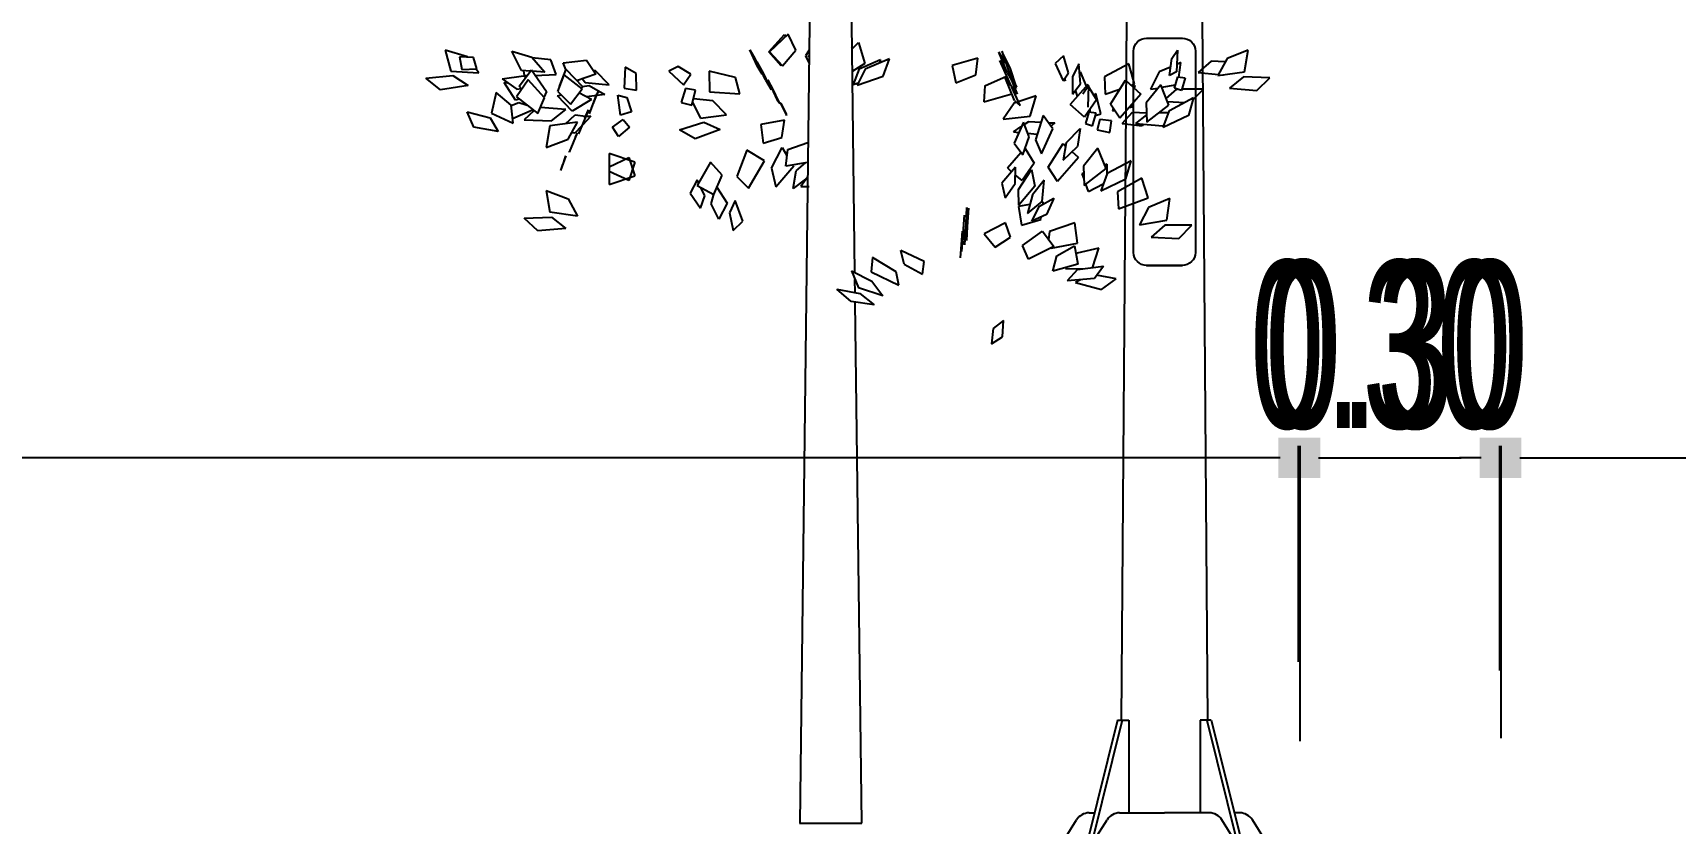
# Model space of a CAD drawing. Header units: millimetres. Extents: x 563079 to 571925, y 2063830 to 2067381.
# Drawn here: x 570845.85 to 570870.34, y 2066737.13 to 2066748.92 of the extents above; entities that cross this region are included whole.
import ezdxf

# ---------------------------------------------------------------- set-up
doc = ezdxf.new("R2010")
doc.units = ezdxf.units.MM
doc.header["$MEASUREMENT"] = 0
for name, color, linetype in [('CONGDOC', 4, 'Continuous'), ('MATCATDUONG', 8, 'Continuous'), ('MC', 7, 'Continuous'), ('SO', 48, 'Continuous')]:
    doc.layers.add(name, color=color, linetype=linetype)
doc.styles.add('CHUKICHTHUOC', font='', dxfattribs={"width": 0.7})
doc.styles.add('TIEUDE', font='', dxfattribs={"width": 0.8})
doc.styles.get('CHUKICHTHUOC').set_extended_font_data('.VnArial NarrowH')
doc.styles.get('TIEUDE').set_extended_font_data('.VnAvantH')
doc.dimstyles.new('DIM3', dxfattribs={"dimscale": 1.2, "dimtxt": 1.2, "dimasz": 0.4, "dimexe": 0, "dimexo": 0, "dimgap": 0.3, "dimtad": 1, "dimzin": 0, "dimdsep": 46, "dimtxsty": 'TIEUDE', "dimblk1": 'BOXFILLED', "dimblk2": 'BOXFILLED', "dimsah": 1, "dimcen": 0.09, "dimdle": 0.8, "dimclrd": 9, "dimclre": 9, "dimclrt": 7, "dimadec": 1, "dimazin": 0, "dimtfac": 1, "dimtmove": 2, "dimatfit": 3, "dimldrblk": 'BOXFILLED', "dimfxl": 1, "dimtolj": 1, "dimtzin": 0, "dimarcsym": 0})
doc.dimstyles.new('TNDH', dxfattribs={"dimscale": 0, "dimtxt": 2.5, "dimasz": 0.6, "dimexe": 0.18, "dimexo": 0.0625, "dimgap": 0.2, "dimtad": 1, "dimlfac": 0.1, "dimzin": 0, "dimdsep": 46, "dimtxsty": 'CHUKICHTHUOC', "dimblk": 'BOXFILLED', "dimcen": 0.09, "dimclrd": 8, "dimclre": 8, "dimclrt": 4, "dimadec": 0, "dimazin": 0, "dimtfac": 1, "dimtofl": 0, "dimtmove": 2, "dimatfit": 3, "dimfxl": 1, "dimtolj": 1, "dimtzin": 0, "dimarcsym": 2})

# ---------------------------------------------------------------- blocks, each defined once
blk = doc.blocks.new('_BoxFilled')
at = {"color": 0, "linetype": 'ByBlock', "lineweight": -2}
blk.add_line((-0.5, 0), (-1, 0), dxfattribs=at)
at = {"color": 0, "linetype": 'ByBlock'}
blk.add_solid([(-0.5, 0.5), (0.5, 0.5), (-0.5, -0.5), (0.5, -0.5)], dxfattribs=at)
blk = doc.blocks.new('*D70')
at = {"layer": 'CONGDOC', "color": 8, "linetype": 'Continuous', "lineweight": -2, "transparency": 16777216}
for p, q in [((570864.726, 2066739.58), (570864.726, 2066742.76)), ((570867.726, 2066739.58), (570867.726, 2066742.76)), ((570865.326, 2066742.58), (570867.126, 2066742.58))]:
    blk.add_line(p, q, dxfattribs=at)
at = {"layer": 'Defpoints', "color": 0, "linetype": 'Continuous', "transparency": 16777216}
for p in [(570867.726, 2066742.58), (570864.726, 2066739.518), (570867.726, 2066739.518)]:
    blk.add_point(p, dxfattribs=at)
at = {"layer": 'CONGDOC', "color": 8, "linetype": 'Continuous', "lineweight": -2, "transparency": 16777216, "xscale": 0.6, "yscale": 0.6, "zscale": 0.6, "rotation": 180}
blk.add_blockref('_BoxFilled', (570864.726, 2066742.58), dxfattribs=at)
at = {"layer": 'CONGDOC', "color": 8, "linetype": 'Continuous', "lineweight": -2, "transparency": 16777216, "xscale": 0.6, "yscale": 0.6, "zscale": 0.6}
blk.add_blockref('_BoxFilled', (570867.726, 2066742.58), dxfattribs=at)
at = {"layer": 'CONGDOC', "color": 4, "linetype": 'Continuous', "transparency": 16777216, "insert": (570865.952, 2066744.257), "char_height": 2.5, "attachment_point": 5, "style": 'CHUKICHTHUOC'}
blk.add_mtext('\\A1;0.30', dxfattribs=at)
blk = doc.blocks.new('*D71')
at = {"layer": 'CONGDOC', "color": 8, "linetype": 'Continuous', "lineweight": -2, "transparency": 16777216}
for p, q in [((570867.726, 2066739.408), (570867.726, 2066742.76)), ((570927.726, 2066739.408), (570927.726, 2066742.76)), ((570868.326, 2066742.58), (570927.126, 2066742.58))]:
    blk.add_line(p, q, dxfattribs=at)
at = {"layer": 'Defpoints', "color": 0, "linetype": 'Continuous', "transparency": 16777216}
for p in [(570927.726, 2066742.58), (570867.726, 2066739.345), (570927.726, 2066739.345)]:
    blk.add_point(p, dxfattribs=at)
at = {"layer": 'CONGDOC', "color": 8, "linetype": 'Continuous', "lineweight": -2, "transparency": 16777216, "xscale": 0.6, "yscale": 0.6, "zscale": 0.6, "rotation": 180}
blk.add_blockref('_BoxFilled', (570867.726, 2066742.58), dxfattribs=at)
at = {"layer": 'CONGDOC', "color": 8, "linetype": 'Continuous', "lineweight": -2, "transparency": 16777216, "xscale": 0.6, "yscale": 0.6, "zscale": 0.6}
blk.add_blockref('_BoxFilled', (570927.726, 2066742.58), dxfattribs=at)
at = {"layer": 'CONGDOC', "color": 4, "linetype": 'Continuous', "transparency": 16777216, "insert": (570897.726, 2066744.056), "char_height": 2.5, "attachment_point": 5, "style": 'CHUKICHTHUOC'}
blk.add_mtext('\\A1;6.00', dxfattribs=at)
blk = doc.blocks.new('*D92')
at = {"layer": 'CONGDOC', "color": 8, "linetype": 'Continuous', "lineweight": -2, "transparency": 16777216}
for p, q in [((570864.726, 2066739.58), (570864.726, 2066742.76)), ((570867.726, 2066739.58), (570867.726, 2066742.76)), ((570865.326, 2066742.58), (570867.126, 2066742.58))]:
    blk.add_line(p, q, dxfattribs=at)
at = {"layer": 'Defpoints', "color": 0, "linetype": 'Continuous', "transparency": 16777216}
for p in [(570867.726, 2066742.58), (570864.726, 2066739.518), (570867.726, 2066739.518)]:
    blk.add_point(p, dxfattribs=at)
at = {"layer": 'CONGDOC', "color": 8, "linetype": 'Continuous', "lineweight": -2, "transparency": 16777216, "xscale": 0.6, "yscale": 0.6, "zscale": 0.6, "rotation": 180}
blk.add_blockref('_BoxFilled', (570864.726, 2066742.58), dxfattribs=at)
at = {"layer": 'CONGDOC', "color": 8, "linetype": 'Continuous', "lineweight": -2, "transparency": 16777216, "xscale": 0.6, "yscale": 0.6, "zscale": 0.6}
blk.add_blockref('_BoxFilled', (570867.726, 2066742.58), dxfattribs=at)
at = {"layer": 'CONGDOC', "color": 4, "linetype": 'Continuous', "transparency": 16777216, "insert": (570866.176, 2066744.257), "char_height": 2.5, "attachment_point": 5, "style": 'CHUKICHTHUOC'}
blk.add_mtext('\\A1;0.30', dxfattribs=at)
blk = doc.blocks.new('*D95')
at = {"layer": 'CONGDOC', "color": 8, "linetype": 'Continuous', "lineweight": -2, "transparency": 16777216}
for p, q in [((570807.726, 2066741.109), (570807.726, 2066742.76)), ((570864.726, 2066739.534), (570864.726, 2066742.76)), ((570864.126, 2066742.58), (570808.326, 2066742.58))]:
    blk.add_line(p, q, dxfattribs=at)
at = {"layer": 'Defpoints', "color": 0, "linetype": 'Continuous', "transparency": 16777216}
for p in [(570807.726, 2066742.58), (570807.726, 2066741.046), (570864.726, 2066739.472)]:
    blk.add_point(p, dxfattribs=at)
at = {"layer": 'CONGDOC', "color": 8, "linetype": 'Continuous', "lineweight": -2, "transparency": 16777216, "xscale": 0.6, "yscale": 0.6, "zscale": 0.6, "rotation": 180}
blk.add_blockref('_BoxFilled', (570807.726, 2066742.58), dxfattribs=at)
at = {"layer": 'CONGDOC', "color": 8, "linetype": 'Continuous', "lineweight": -2, "transparency": 16777216, "xscale": 0.6, "yscale": 0.6, "zscale": 0.6}
blk.add_blockref('_BoxFilled', (570864.726, 2066742.58), dxfattribs=at)
at = {"layer": 'CONGDOC', "color": 4, "linetype": 'Continuous', "transparency": 16777216, "insert": (570836.226, 2066744.056), "char_height": 2.5, "attachment_point": 5, "style": 'CHUKICHTHUOC'}
blk.add_mtext('\\A1;5.70', dxfattribs=at)
blk = doc.blocks.new('*D96')
at = {"layer": 'CONGDOC', "color": 8, "linetype": 'Continuous', "lineweight": -2, "transparency": 16777216}
for p, q in [((570864.75, 2066738.397), (570864.75, 2066742.76)), ((570867.75, 2066738.397), (570867.75, 2066742.76)), ((570865.35, 2066742.58), (570867.15, 2066742.58))]:
    blk.add_line(p, q, dxfattribs=at)
at = {"layer": 'Defpoints', "color": 0, "linetype": 'Continuous', "transparency": 16777216}
for p in [(570867.75, 2066742.58), (570864.75, 2066738.335), (570867.75, 2066738.335)]:
    blk.add_point(p, dxfattribs=at)
at = {"layer": 'CONGDOC', "color": 8, "linetype": 'Continuous', "lineweight": -2, "transparency": 16777216, "xscale": 0.6, "yscale": 0.6, "zscale": 0.6, "rotation": 180}
blk.add_blockref('_BoxFilled', (570864.75, 2066742.58), dxfattribs=at)
at = {"layer": 'CONGDOC', "color": 8, "linetype": 'Continuous', "lineweight": -2, "transparency": 16777216, "xscale": 0.6, "yscale": 0.6, "zscale": 0.6}
blk.add_blockref('_BoxFilled', (570867.75, 2066742.58), dxfattribs=at)
at = {"layer": 'CONGDOC', "color": 4, "linetype": 'Continuous', "transparency": 16777216, "insert": (570866.199, 2066744.257), "char_height": 2.5, "attachment_point": 5, "style": 'CHUKICHTHUOC'}
blk.add_mtext('\\A1;0.30', dxfattribs=at)
blk = doc.blocks.new('*D97')
at = {"layer": 'CONGDOC', "color": 8, "linetype": 'Continuous', "lineweight": -2, "transparency": 16777216}
for p, q in [((570807.75, 2066741.109), (570807.75, 2066742.76)), ((570864.75, 2066738.351), (570864.75, 2066742.76)), ((570864.15, 2066742.58), (570808.35, 2066742.58))]:
    blk.add_line(p, q, dxfattribs=at)
at = {"layer": 'Defpoints', "color": 0, "linetype": 'Continuous', "transparency": 16777216}
for p in [(570807.75, 2066742.58), (570807.75, 2066741.046), (570864.75, 2066738.288)]:
    blk.add_point(p, dxfattribs=at)
at = {"layer": 'CONGDOC', "color": 8, "linetype": 'Continuous', "lineweight": -2, "transparency": 16777216, "xscale": 0.6, "yscale": 0.6, "zscale": 0.6, "rotation": 180}
blk.add_blockref('_BoxFilled', (570807.75, 2066742.58), dxfattribs=at)
at = {"layer": 'CONGDOC', "color": 8, "linetype": 'Continuous', "lineweight": -2, "transparency": 16777216, "xscale": 0.6, "yscale": 0.6, "zscale": 0.6}
blk.add_blockref('_BoxFilled', (570864.75, 2066742.58), dxfattribs=at)
at = {"layer": 'CONGDOC', "color": 4, "linetype": 'Continuous', "transparency": 16777216, "insert": (570836.25, 2066744.056), "char_height": 2.5, "attachment_point": 5, "style": 'CHUKICHTHUOC'}
blk.add_mtext('\\A1;5.70', dxfattribs=at)
blk = doc.blocks.new('fasfsfsdf')
at = {"color": 99, "linetype": 'ByBlock'}
for p, q in [((596094.649, 2065615.091), (596094.559, 2065622.848)), ((596093.997, 2065620.861), (596093.831, 2065606.878)), ((596093.365, 2065618.388), (596093.602, 2065618.645)), ((596093.655, 2065618.652), (596093.374, 2065618.385)), ((596093.602, 2065618.645), (596093.612, 2065618.613)), ((596093.769, 2065618.413), (596093.655, 2065618.652)), ((596094.606, 2065618.424), (596094.706, 2065618.524)), ((596094.706, 2065618.524), (596094.797, 2065618.21)), ((596088.874, 2065618.313), (596088.541, 2065618.413)), ((596088.541, 2065618.413), (596088.622, 2065618.099)), ((596088.964, 2065618.303), (596088.755, 2065618.31)), ((596088.755, 2065618.31), (596088.788, 2065618.124)), ((596088.879, 2065618.303), (596088.874, 2065618.313)), ((596089.012, 2065618.135), (596088.964, 2065618.303)), ((596089.678, 2065618.106), (596089.535, 2065618.395)), ((596089.535, 2065618.395), (596089.83, 2065618.306)), ((596089.83, 2065618.306), (596090.025, 2065618.085)), ((596090.116, 2065618.267), (596089.835, 2065618.295)), ((596090.196, 2065618.046), (596090.116, 2065618.267)), ((596090.301, 2065618.22), (596090.648, 2065618.263)), ((596090.648, 2065618.263), (596090.786, 2065618.053)), ((596093.193, 2065618.178), (596093.084, 2065618.417)), ((596093.084, 2065618.417), (596093.151, 2065618.295)), ((596093.151, 2065618.295), (596093.265, 2065618.053)), ((596093.293, 2065618.056), (596093.193, 2065618.238)), ((596093.317, 2065617.967), (596093.193, 2065618.238)), ((596093.55, 2065618.178), (596093.365, 2065618.388)), ((596093.374, 2065618.385), (596093.569, 2065618.178)), ((596093.569, 2065618.178), (596093.769, 2065618.413)), ((596093.969, 2065618.413), (596093.912, 2065618.328)), ((596093.912, 2065618.328), (596093.964, 2065618.22)), ((596093.959, 2065618.328), (596093.964, 2065618.338)), ((596093.964, 2065618.31), (596093.959, 2065618.328)), ((596094.616, 2065618.431), (596094.606, 2065618.452)), ((596094.716, 2065618.131), (596095.034, 2065618.27)), ((596095.168, 2065618.281), (596094.801, 2065618.128)), ((596095.034, 2065618.27), (596095.015, 2065618.217)), ((596095.072, 2065618.024), (596095.168, 2065618.281)), ((596096.481, 2065618.292), (596096.1, 2065618.181)), ((596096.452, 2065618.042), (596096.481, 2065618.292)), ((596096.899, 2065618.217), (596096.794, 2065618.381)), ((596096.923, 2065618.078), (596096.794, 2065618.381)), ((596096.98, 2065617.878), (596096.809, 2065618.256)), ((596096.809, 2065618.256), (596096.871, 2065618.196)), ((596096.966, 2065618.146), (596096.842, 2065618.395)), ((596096.842, 2065618.395), (596096.942, 2065618.103)), ((596097.76, 2065618.328), (596097.637, 2065618.213)), ((596097.836, 2065618.074), (596097.76, 2065618.328)), ((596099.34, 2065618.031), (596099.378, 2065618.288)), ((596099.378, 2065618.288), (596099.463, 2065618.413)), ((596099.463, 2065618.413), (596099.444, 2065618.088)), ((596099.511, 2065618.228), (596099.449, 2065618.199)), ((596099.482, 2065618.01), (596099.511, 2065618.228)), ((596099.963, 2065618.249), (596099.768, 2065618.078)), ((596100.172, 2065618.238), (596099.963, 2065618.249)), ((596100.201, 2065618.288), (596100.063, 2065618.031)), ((596100.515, 2065618.413), (596100.201, 2065618.288)), ((596100.462, 2065618.088), (596100.515, 2065618.413)), ((596088.251, 2065617.996), (596088.655, 2065618.035)), ((596088.47, 2065617.821), (596088.251, 2065617.996)), ((596088.622, 2065618.099), (596089.04, 2065618.074)), ((596088.655, 2065618.035), (596088.883, 2065617.885)), ((596088.788, 2065618.124), (596089.012, 2065618.135)), ((596089.04, 2065618.074), (596088.998, 2065618.131)), ((596089.388, 2065617.985), (596089.706, 2065618.028)), ((596089.388, 2065617.985), (596089.606, 2065617.828)), ((596089.645, 2065617.874), (596089.825, 2065618.117)), ((596089.811, 2065618.096), (596089.678, 2065618.106)), ((596089.706, 2065618.028), (596089.74, 2065618.003)), ((596089.721, 2065618.031), (596089.711, 2065618.103)), ((596089.721, 2065618.031), (596089.759, 2065618.031)), ((596089.825, 2065618.117), (596090.049, 2065617.796)), ((596090.025, 2065618.085), (596089.84, 2065618.096)), ((596089.878, 2065618.035), (596090.196, 2065618.046)), ((596090.22, 2065617.796), (596090.315, 2065618.042)), ((596090.339, 2065618.128), (596090.244, 2065617.882)), ((596090.339, 2065618.121), (596090.301, 2065618.22)), ((596090.582, 2065617.835), (596090.315, 2065618.042)), ((596090.339, 2065618.128), (596090.591, 2065617.864)), ((596090.786, 2065618.053), (596090.496, 2065617.956)), ((596090.586, 2065617.985), (596090.625, 2065617.928)), ((596090.781, 2065618.103), (596090.743, 2065618.11)), ((596090.986, 2065617.896), (596090.781, 2065618.103)), ((596091.224, 2065618.156), (596091.21, 2065617.846)), ((596091.386, 2065618.064), (596091.224, 2065618.156)), ((596091.395, 2065617.814), (596091.386, 2065618.064)), ((596092.014, 2065618.167), (596091.876, 2065618.099)), ((596091.876, 2065618.099), (596092.094, 2065617.892)), ((596092.204, 2065618.053), (596092.014, 2065618.167)), ((596092.094, 2065617.892), (596092.204, 2065618.053)), ((596092.87, 2065618.003), (596092.475, 2065618.096)), ((596092.475, 2065618.096), (596092.48, 2065617.789)), ((596092.936, 2065617.76), (596092.87, 2065618.003)), ((596093.265, 2065618.053), (596093.193, 2065618.178)), ((596093.403, 2065617.824), (596093.293, 2065618.056)), ((596093.55, 2065618.178), (596093.555, 2065618.188)), ((596094.797, 2065618.21), (596094.611, 2065618.092)), ((596094.716, 2065618.131), (596094.625, 2065617.899)), ((596094.801, 2065618.128), (596094.682, 2065617.889)), ((596094.682, 2065617.889), (596095.072, 2065618.024)), ((596096.1, 2065618.181), (596096.157, 2065617.924)), ((596096.157, 2065617.924), (596096.452, 2065618.042)), ((596096.59, 2065617.878), (596096.913, 2065618.024)), ((596097.032, 2065617.66), (596096.89, 2065618.006)), ((596096.89, 2065618.006), (596096.975, 2065617.882)), ((596096.923, 2065618.078), (596097.056, 2065617.839)), ((596096.942, 2065618.103), (596097.061, 2065617.857)), ((596097.061, 2065617.857), (596096.966, 2065618.146)), ((596097.637, 2065618.213), (596097.755, 2065617.956)), ((596097.755, 2065617.956), (596097.836, 2065618.074)), ((596097.793, 2065617.949), (596097.77, 2065617.981)), ((596097.793, 2065617.949), (596097.779, 2065617.992)), ((596097.989, 2065618.206), (596097.893, 2065618.014)), ((596097.893, 2065618.014), (596097.893, 2065617.757)), ((596098.012, 2065617.907), (596097.989, 2065618.206)), ((596097.998, 2065618.071), (596098.008, 2065618.088)), ((596098.008, 2065618.088), (596098.098, 2065617.874)), ((596098.735, 2065618.206), (596098.374, 2065618.014)), ((596098.374, 2065618.014), (596098.383, 2065617.757)), ((596098.821, 2065617.907), (596098.735, 2065618.206)), ((596099.187, 2065618.088), (596099.059, 2065617.828)), ((596099.359, 2065618.16), (596099.187, 2065618.088)), ((596099.444, 2065618.088), (596099.34, 2065618.031)), ((596099.416, 2065617.846), (596099.468, 2065618.014)), ((596099.468, 2065618.014), (596099.573, 2065617.999)), ((596099.573, 2065617.999), (596099.52, 2065617.81)), ((596099.768, 2065618.078), (596100.072, 2065618.046)), ((596100.063, 2065618.031), (596100.462, 2065618.088)), ((596100.139, 2065618.042), (596100.148, 2065618.042)), ((596100.148, 2065618.042), (596100.148, 2065618.042)), ((596100.443, 2065618.014), (596100.239, 2065617.846)), ((596100.838, 2065617.999), (596100.443, 2065618.014)), ((596100.643, 2065617.81), (596100.838, 2065617.999)), ((596088.883, 2065617.885), (596088.47, 2065617.821)), ((596089.302, 2065617.782), (596089.231, 2065617.471)), ((596089.526, 2065617.589), (596089.302, 2065617.782)), ((596089.587, 2065617.667), (596089.421, 2065617.928)), ((596089.421, 2065617.928), (596089.469, 2065617.924)), ((596089.778, 2065617.967), (596089.602, 2065617.714)), ((596089.606, 2065617.828), (596089.673, 2065617.839)), ((596089.683, 2065617.832), (596089.645, 2065617.874)), ((596090.02, 2065617.7), (596089.778, 2065617.967)), ((596090.049, 2065617.796), (596090.011, 2065617.707)), ((596090.215, 2065617.732), (596090.268, 2065617.746)), ((596090.434, 2065617.5), (596090.215, 2065617.732)), ((596090.22, 2065617.796), (596090.41, 2065617.607)), ((596090.249, 2065617.871), (596090.244, 2065617.882)), ((596090.41, 2065617.607), (596090.582, 2065617.835)), ((596090.724, 2065617.675), (596090.534, 2065617.775)), ((596090.591, 2065617.864), (596090.572, 2065617.839)), ((596090.582, 2065617.871), (596090.686, 2065617.882)), ((596090.625, 2065617.928), (596090.986, 2065617.896)), ((596090.919, 2065617.75), (596090.648, 2065617.714)), ((596090.686, 2065617.882), (596090.919, 2065617.75)), ((596090.72, 2065617.546), (596090.82, 2065617.792)), ((596090.82, 2065617.792), (596090.786, 2065617.728)), ((596091.114, 2065617.742), (596091.248, 2065617.703)), ((596091.153, 2065617.443), (596091.114, 2065617.742)), ((596091.21, 2065617.846), (596091.395, 2065617.814)), ((596092.123, 2065617.839), (596092.061, 2065617.632)), ((596092.275, 2065617.817), (596092.123, 2065617.839)), ((596092.218, 2065617.593), (596092.275, 2065617.817)), ((596092.48, 2065617.789), (596092.936, 2065617.76)), ((596093.317, 2065617.967), (596093.403, 2065617.824)), ((596093.417, 2065617.853), (596093.35, 2065617.971)), ((596093.35, 2065617.971), (596093.488, 2065617.675)), ((596093.531, 2065617.618), (596093.417, 2065617.853)), ((596094.625, 2065617.899), (596094.701, 2065617.924)), ((596096.59, 2065617.878), (596096.571, 2065617.639)), ((596096.571, 2065617.639), (596096.99, 2065617.76)), ((596097.07, 2065617.757), (596096.98, 2065617.878)), ((596096.985, 2065617.964), (596097.07, 2065617.757)), ((596097.113, 2065617.585), (596096.99, 2065617.86)), ((596096.994, 2065617.949), (596096.994, 2065617.939)), ((596097.056, 2065617.839), (596097.009, 2065617.953)), ((596097.023, 2065617.785), (596097.013, 2065617.828)), ((596097.351, 2065617.732), (596097.085, 2065617.643)), ((596097.265, 2065617.425), (596097.351, 2065617.732)), ((596098.122, 2065617.899), (596097.86, 2065617.6)), ((596097.893, 2065617.757), (596098.012, 2065617.907)), ((596097.97, 2065617.725), (596097.941, 2065617.817)), ((596098.05, 2065617.76), (596098.136, 2065617.885)), ((596098.131, 2065617.878), (596098.122, 2065617.899)), ((596098.136, 2065617.885), (596098.122, 2065617.56)), ((596098.131, 2065617.874), (596098.255, 2065617.671)), ((596098.245, 2065617.764), (596098.217, 2065617.732)), ((596098.317, 2065617.461), (596098.245, 2065617.764)), ((596098.383, 2065617.757), (596098.602, 2065617.832)), ((596098.464, 2065617.607), (596098.688, 2065617.964)), ((596098.916, 2065617.753), (596098.602, 2065617.396)), ((596098.688, 2065617.964), (596098.916, 2065617.753)), ((596098.769, 2065617.889), (596098.821, 2065617.907)), ((596098.788, 2065617.864), (596098.826, 2065617.885)), ((596098.826, 2065617.885), (596098.816, 2065617.839)), ((596099.211, 2065617.896), (596098.992, 2065617.625)), ((596099.059, 2065617.828), (596099.173, 2065617.846)), ((596099.33, 2065617.589), (596099.211, 2065617.896)), ((596099.225, 2065617.857), (596099.43, 2065617.896)), ((596099.444, 2065617.828), (596099.287, 2065617.692)), ((596099.52, 2065617.81), (596099.416, 2065617.846)), ((596099.444, 2065617.828), (596099.463, 2065617.828)), ((596099.849, 2065617.832), (596099.525, 2065617.828)), ((596099.687, 2065617.667), (596099.849, 2065617.832)), ((596100.239, 2065617.846), (596100.643, 2065617.81)), ((596088.869, 2065617.489), (596089.212, 2065617.403)), ((596088.969, 2065617.264), (596088.869, 2065617.489)), ((596089.64, 2065617.625), (596089.526, 2065617.582)), ((596089.554, 2065617.321), (596089.526, 2065617.589)), ((596089.545, 2065617.393), (596089.844, 2065617.521)), ((596089.645, 2065617.678), (596089.587, 2065617.667)), ((596089.602, 2065617.714), (596089.92, 2065617.468)), ((596089.763, 2065617.585), (596089.64, 2065617.625)), ((596089.863, 2065617.507), (596089.716, 2065617.371)), ((596089.92, 2065617.468), (596090.02, 2065617.7)), ((596090.339, 2065617.525), (596089.959, 2065617.557)), ((596090.125, 2065617.357), (596090.339, 2065617.525)), ((596090.724, 2065617.675), (596090.434, 2065617.5)), ((596090.677, 2065617.521), (596090.529, 2065617.161)), ((596090.62, 2065617.396), (596090.677, 2065617.521)), ((596090.786, 2065617.728), (596090.686, 2065617.464)), ((596091.319, 2065617.493), (596091.153, 2065617.443)), ((596091.248, 2065617.703), (596091.319, 2065617.493)), ((596092.061, 2065617.632), (596092.218, 2065617.593)), ((596092.228, 2065617.632), (596092.347, 2065617.396)), ((596092.532, 2065617.653), (596092.242, 2065617.685)), ((596092.737, 2065617.446), (596092.532, 2065617.653)), ((596093.488, 2065617.675), (596093.531, 2065617.618)), ((596093.55, 2065617.621), (596093.541, 2065617.614)), ((596093.541, 2065617.614), (596093.631, 2065617.439)), ((596093.631, 2065617.464), (596093.55, 2065617.621)), ((596097.023, 2065617.621), (596096.861, 2065617.382)), ((596097.056, 2065617.632), (596097.023, 2065617.621)), ((596097.032, 2065617.66), (596097.113, 2065617.585)), ((596098.074, 2065617.411), (596097.86, 2065617.6)), ((596098.255, 2065617.671), (596098.074, 2065617.411)), ((596098.155, 2065617.525), (596098.155, 2065617.482)), ((596098.602, 2065617.396), (596098.464, 2065617.607)), ((596098.502, 2065617.539), (596098.493, 2065617.507)), ((596098.493, 2065617.507), (596098.521, 2065617.51)), ((596098.783, 2065617.56), (596098.735, 2065617.55)), ((596098.783, 2065617.56), (596098.788, 2065617.607)), ((596098.992, 2065617.625), (596099.002, 2065617.336)), ((596099.002, 2065617.336), (596099.33, 2065617.589)), ((596099.249, 2065617.257), (596099.344, 2065617.51)), ((596099.306, 2065617.646), (596099.568, 2065617.632)), ((596099.344, 2065617.51), (596099.701, 2065617.707)), ((596099.701, 2065617.707), (596099.625, 2065617.439)), ((596089.331, 2065617.2), (596088.969, 2065617.264)), ((596089.212, 2065617.403), (596089.331, 2065617.2)), ((596089.231, 2065617.471), (596089.554, 2065617.321)), ((596089.716, 2065617.371), (596090.125, 2065617.357)), ((596090.101, 2065617.282), (596090.044, 2065616.957)), ((596090.515, 2065617.336), (596090.101, 2065617.282)), ((596090.334, 2065617.311), (596090.477, 2065617.446)), ((596090.372, 2065617.082), (596090.515, 2065617.336)), ((596090.572, 2065617.279), (596090.472, 2065617.172)), ((596090.477, 2065617.446), (596090.634, 2065617.428)), ((596090.71, 2065617.425), (596090.586, 2065617.293)), ((596090.634, 2065617.428), (596090.639, 2065617.428)), ((596090.639, 2065617.428), (596090.71, 2065617.425)), ((596091.034, 2065617.261), (596091.195, 2065617.375)), ((596091.124, 2065617.125), (596091.034, 2065617.261)), ((596091.286, 2065617.264), (596091.124, 2065617.125)), ((596091.195, 2065617.375), (596091.286, 2065617.264)), ((596092.033, 2065617.221), (596092.399, 2065617.336)), ((596092.347, 2065617.396), (596092.737, 2065617.446)), ((596092.399, 2065617.336), (596092.642, 2065617.229)), ((596093.602, 2065617.368), (596093.246, 2065617.304)), ((596093.246, 2065617.304), (596093.284, 2065617.022)), ((596093.56, 2065617.107), (596093.602, 2065617.368)), ((596093.631, 2065617.439), (596093.631, 2065617.464)), ((596096.861, 2065617.382), (596097.265, 2065617.425)), ((596097.013, 2065617.193), (596097.132, 2065617.275)), ((596097.166, 2065617.339), (596097.023, 2065617.025)), ((596097.251, 2065617.118), (596097.166, 2065617.339)), ((596097.175, 2065617.304), (596097.242, 2065617.346)), ((596097.242, 2065617.346), (596097.422, 2065617.336)), ((596097.46, 2065617.439), (596097.342, 2065617.072)), ((596097.603, 2065617.239), (596097.46, 2065617.439)), ((596097.537, 2065617.329), (596097.632, 2065617.325)), ((596097.632, 2065617.325), (596097.575, 2065617.279)), ((596097.803, 2065617.029), (596098.008, 2065617.243)), ((596098.008, 2065617.243), (596097.97, 2065616.972)), ((596098.141, 2065617.486), (596098.088, 2065617.318)), ((596098.088, 2065617.318), (596098.193, 2065617.282)), ((596098.25, 2065617.471), (596098.141, 2065617.486)), ((596098.193, 2065617.282), (596098.25, 2065617.471)), ((596098.236, 2065617.436), (596098.317, 2065617.461)), ((596098.302, 2065617.378), (596098.264, 2065617.225)), ((596098.479, 2065617.357), (596098.302, 2065617.378)), ((596098.45, 2065617.182), (596098.479, 2065617.357)), ((596098.635, 2065617.318), (596098.788, 2065617.486)), ((596098.635, 2065617.318), (596098.935, 2065617.282)), ((596098.788, 2065617.486), (596098.997, 2065617.475)), ((596098.997, 2065617.446), (596098.835, 2065617.318)), ((596098.835, 2065617.318), (596099.24, 2065617.282)), ((596098.949, 2065617.307), (596098.935, 2065617.282)), ((596099.33, 2065617.475), (596099.187, 2065617.478)), ((596099.24, 2065617.282), (596099.268, 2065617.307)), ((596099.625, 2065617.439), (596099.249, 2065617.257)), ((596090.044, 2065616.957), (596090.372, 2065617.082)), ((596090.506, 2065617.179), (596090.391, 2065616.89)), ((596090.472, 2065617.172), (596090.425, 2065617.179)), ((596090.506, 2065617.179), (596090.477, 2065617.111)), ((596090.529, 2065617.161), (596090.563, 2065617.232)), ((596092.27, 2065617.089), (596092.033, 2065617.221)), ((596092.642, 2065617.229), (596092.27, 2065617.089)), ((596093.284, 2065617.022), (596093.56, 2065617.107)), ((596093.65, 2065616.929), (596093.95, 2065617.036)), ((596097.013, 2065617.193), (596097.094, 2065617.182)), ((596097.023, 2065617.025), (596097.156, 2065616.85)), ((596097.156, 2065616.85), (596097.251, 2065617.118)), ((596097.365, 2065617.154), (596097.227, 2065617.168)), ((596097.342, 2065617.072), (596097.432, 2065616.865)), ((596097.432, 2065616.865), (596097.603, 2065617.239)), ((596097.532, 2065616.665), (596097.755, 2065617.018)), ((596097.803, 2065617.029), (596097.755, 2065616.768)), ((596097.755, 2065617.018), (596097.793, 2065616.979)), ((596098.264, 2065617.225), (596098.45, 2065617.182)), ((596090.339, 2065616.833), (596090.258, 2065616.615)), ((596090.315, 2065616.761), (596090.339, 2065616.833)), ((596090.391, 2065616.89), (596090.391, 2065616.897)), ((596091.367, 2065616.74), (596090.986, 2065616.868)), ((596090.986, 2065616.868), (596090.986, 2065616.408)), ((596090.986, 2065616.672), (596091.276, 2065616.808)), ((596091.276, 2065616.808), (596091.367, 2065616.536)), ((596093.036, 2065616.918), (596092.889, 2065616.526)), ((596093.303, 2065616.761), (596093.036, 2065616.918)), ((596093.065, 2065616.351), (596093.303, 2065616.761)), ((596093.407, 2065616.651), (596093.564, 2065616.957)), ((596093.564, 2065616.957), (596093.636, 2065616.84)), ((596093.621, 2065616.679), (596093.65, 2065616.929)), ((596096.928, 2065616.654), (596097.127, 2065616.886)), ((596097.189, 2065616.943), (596097.323, 2065616.726)), ((596097.984, 2065616.808), (596097.67, 2065616.451)), ((596097.755, 2065616.768), (596097.97, 2065616.972)), ((596097.984, 2065616.808), (596097.889, 2065616.893)), ((596098.274, 2065616.95), (596098.06, 2065616.679)), ((596098.398, 2065616.647), (596098.274, 2065616.95)), ((596098.769, 2065616.761), (596098.412, 2065616.569)), ((596098.693, 2065616.494), (596098.769, 2065616.761)), ((596090.287, 2065616.708), (596090.258, 2065616.615)), ((596091.276, 2065616.469), (596090.986, 2065616.601)), ((596090.986, 2065616.408), (596091.367, 2065616.536)), ((596091.367, 2065616.74), (596091.276, 2065616.469)), ((596092.494, 2065616.74), (596092.299, 2065616.394)), ((596092.67, 2065616.547), (596092.494, 2065616.74)), ((596092.546, 2065616.258), (596092.67, 2065616.547)), ((596092.889, 2065616.526), (596093.065, 2065616.351)), ((596093.407, 2065616.651), (596093.469, 2065616.372)), ((596093.469, 2065616.372), (596093.74, 2065616.686)), ((596093.945, 2065616.736), (596093.621, 2065616.679)), ((596093.74, 2065616.686), (596093.731, 2065616.697)), ((596093.731, 2065616.347), (596093.774, 2065616.611)), ((596093.774, 2065616.611), (596093.912, 2065616.729)), ((596093.945, 2065616.519), (596093.845, 2065616.379)), ((596097.047, 2065616.668), (596096.842, 2065616.429)), ((596096.928, 2065616.654), (596096.985, 2065616.597)), ((596097.042, 2065616.422), (596097.047, 2065616.668)), ((596097.142, 2065616.465), (596097.042, 2065616.551)), ((596097.089, 2065616.333), (596097.284, 2065616.629)), ((596097.323, 2065616.726), (596097.142, 2065616.465)), ((596097.284, 2065616.629), (596097.332, 2065616.383)), ((596097.67, 2065616.451), (596097.532, 2065616.665)), ((596098.041, 2065616.572), (596098.06, 2065616.579)), ((596098.065, 2065616.501), (596098.041, 2065616.572)), ((596098.06, 2065616.679), (596098.069, 2065616.39)), ((596098.069, 2065616.39), (596098.398, 2065616.647)), ((596098.412, 2065616.569), (596098.317, 2065616.315)), ((596098.412, 2065616.711), (596098.374, 2065616.697)), ((596098.412, 2065616.569), (596098.412, 2065616.711)), ((596090.044, 2065616.319), (596090.101, 2065615.994)), ((596090.044, 2065616.319), (596090.372, 2065616.194)), ((596092.299, 2065616.479), (596092.194, 2065616.28)), ((596092.194, 2065616.28), (596092.347, 2065616.055)), ((596092.318, 2065616.433), (596092.299, 2065616.479)), ((596092.299, 2065616.394), (596092.546, 2065616.258)), ((596092.413, 2065616.24), (596092.351, 2065616.362)), ((596092.508, 2065616.119), (596092.551, 2065616.276)), ((596092.589, 2065616.365), (596092.746, 2065616.13)), ((596093.931, 2065616.501), (596093.731, 2065616.347)), ((596093.845, 2065616.379), (596093.945, 2065616.376)), ((596093.945, 2065616.376), (596093.954, 2065616.376)), ((596093.954, 2065616.376), (596093.969, 2065616.376)), ((596096.842, 2065616.429), (596096.89, 2065616.208)), ((596096.89, 2065616.208), (596097.042, 2065616.422)), ((596097.094, 2065616.101), (596097.089, 2065616.333)), ((596097.332, 2065616.383), (596097.094, 2065616.101)), ((596097.475, 2065616.472), (596097.299, 2065616.255)), ((596097.441, 2065616.155), (596097.475, 2065616.472)), ((596098.136, 2065616.305), (596098.093, 2065616.412)), ((596098.136, 2065616.305), (596098.35, 2065616.415)), ((596098.317, 2065616.315), (596098.693, 2065616.494)), ((596098.93, 2065616.504), (596098.564, 2065616.297)), ((596098.564, 2065616.297), (596098.583, 2065616.044)), ((596099.026, 2065616.208), (596098.93, 2065616.504)), ((596090.372, 2065616.194), (596090.515, 2065615.937)), ((596092.347, 2065616.055), (596092.413, 2065616.24)), ((596092.623, 2065615.891), (596092.508, 2065616.119)), ((596092.746, 2065616.13), (596092.623, 2065615.891)), ((596092.865, 2065616.169), (596092.779, 2065615.983)), ((596092.979, 2065615.862), (596092.865, 2065616.169)), ((596096.319, 2065616.066), (596096.285, 2065615.509)), ((596096.309, 2065615.83), (596096.319, 2065616.066)), ((596096.314, 2065615.573), (596096.347, 2065616.055)), ((596097.256, 2065616.108), (596097.089, 2065616.08)), ((596097.089, 2065616.08), (596097.137, 2065615.798)), ((596097.299, 2065616.255), (596097.223, 2065615.973)), ((596097.223, 2065615.973), (596097.441, 2065616.155)), ((596097.289, 2065615.862), (596097.403, 2065616.083)), ((596097.403, 2065616.083), (596097.617, 2065616.201)), ((596097.46, 2065616.144), (596097.418, 2065616.137)), ((596097.456, 2065616.112), (596097.46, 2065616.144)), ((596097.617, 2065616.201), (596097.508, 2065615.962)), ((596098.583, 2065616.044), (596099.026, 2065616.208)), ((596099.03, 2065616.062), (596098.892, 2065615.805)), ((596099.349, 2065616.198), (596099.03, 2065616.062)), ((596099.301, 2065615.873), (596099.349, 2065616.198)), ((596089.716, 2065615.905), (596090.125, 2065615.919)), ((596089.92, 2065615.716), (596089.716, 2065615.905)), ((596090.515, 2065615.937), (596090.101, 2065615.994)), ((596090.125, 2065615.919), (596090.339, 2065615.752)), ((596092.779, 2065615.983), (596092.832, 2065615.719)), ((596092.832, 2065615.719), (596092.979, 2065615.862)), ((596096.247, 2065615.409), (596096.285, 2065615.948)), ((596096.324, 2065615.78), (596096.314, 2065615.573)), ((596096.894, 2065615.834), (596096.576, 2065615.673)), ((596096.971, 2065615.62), (596096.894, 2065615.834)), ((596097.137, 2065615.798), (596097.422, 2065615.884)), ((596097.508, 2065615.962), (596097.289, 2065615.862)), ((596097.422, 2065615.884), (596097.427, 2065615.923)), ((596097.931, 2065615.837), (596097.551, 2065615.705)), ((596097.97, 2065615.53), (596097.931, 2065615.837)), ((596098.892, 2065615.805), (596099.301, 2065615.873)), ((596099.273, 2065615.801), (596099.068, 2065615.623)), ((596099.677, 2065615.801), (596099.273, 2065615.801)), ((596099.482, 2065615.602), (596099.677, 2065615.801)), ((596090.339, 2065615.752), (596089.92, 2065615.716)), ((596096.252, 2065615.712), (596096.219, 2065615.313)), ((596096.285, 2065615.509), (596096.295, 2065615.734)), ((596096.576, 2065615.673), (596096.742, 2065615.47)), ((596096.742, 2065615.47), (596096.971, 2065615.62)), ((596097.151, 2065615.495), (596097.446, 2065615.709)), ((596097.446, 2065615.709), (596097.617, 2065615.48)), ((596097.551, 2065615.705), (596097.537, 2065615.584)), ((596097.575, 2065615.459), (596097.97, 2065615.53)), ((596099.068, 2065615.623), (596099.482, 2065615.602)), ((596094.911, 2065615.316), (596094.892, 2065615.102)), ((596095.267, 2065615.102), (596094.911, 2065615.316)), ((596095.386, 2065615.22), (596095.334, 2065615.423)), ((596095.681, 2065615.259), (596095.334, 2065615.423)), ((596097.237, 2065615.291), (596097.151, 2065615.495)), ((596097.617, 2065615.48), (596097.237, 2065615.291)), ((596097.603, 2065615.113), (596097.66, 2065615.341)), ((596097.66, 2065615.341), (596097.927, 2065615.491)), ((596097.927, 2065615.491), (596097.974, 2065615.22)), ((596097.965, 2065615.384), (596097.946, 2065615.363)), ((596098.288, 2065615.455), (596097.965, 2065615.384)), ((596098.193, 2065615.166), (596098.288, 2065615.455)), ((596094.597, 2065615.12), (596094.706, 2065614.863)), ((596094.597, 2065615.12), (596094.901, 2065614.967)), ((596094.892, 2065615.102), (596095.306, 2065614.906)), ((596095.306, 2065614.906), (596095.267, 2065615.102)), ((596095.386, 2065615.22), (596095.658, 2065615.067)), ((596095.658, 2065615.067), (596095.681, 2065615.259)), ((596097.974, 2065615.22), (596097.603, 2065615.113)), ((596097.803, 2065615.17), (596097.793, 2065615.156)), ((596097.793, 2065615.156), (596098.046, 2065615.149)), ((596097.97, 2065615.138), (596097.817, 2065614.97)), ((596097.97, 2065615.138), (596098.355, 2065615.191)), ((596098.355, 2065615.191), (596098.222, 2065615.006)), ((596098.545, 2065614.999), (596098.255, 2065615.056)), ((596094.592, 2065614.663), (596094.378, 2065614.845)), ((596094.378, 2065614.845), (596094.725, 2065614.781)), ((596094.654, 2065614.792), (596094.649, 2065614.988)), ((596095.068, 2065614.745), (596094.706, 2065614.863)), ((596094.901, 2065614.967), (596095.068, 2065614.745)), ((596098.222, 2065615.006), (596097.817, 2065614.97)), ((596098.012, 2065614.984), (596097.941, 2065614.945)), ((596097.941, 2065614.945), (596098.326, 2065614.842)), ((596098.326, 2065614.842), (596098.545, 2065614.999)), ((596094.939, 2065614.613), (596094.592, 2065614.663)), ((596094.654, 2065614.653), (596094.644, 2065614.653)), ((596094.754, 2065606.878), (596094.654, 2065614.653)), ((596094.725, 2065614.781), (596094.939, 2065614.613)), ((596096.866, 2065614.378), (596096.714, 2065614.257)), ((596096.852, 2065614.132), (596096.866, 2065614.378)), ((596096.714, 2065614.257), (596096.685, 2065614.028)), ((596096.685, 2065614.028), (596096.852, 2065614.132)), ((596093.831, 2065606.878), (596093.826, 2065606.878)), ((596093.826, 2065606.878), (596094.754, 2065606.878))]:
    blk.add_line(p, q, dxfattribs=at)
blk = doc.blocks.new('DEN3')
at = {"layer": 'MATCATDUONG', "color": 222}
for p, q in [((10943.02, 5254.759, 1.582), (10942.107, 5251.092, 1.582)), ((10943.157, 5254.759, 1.582), (10942.244, 5251.092, 1.582)), ((10943.352, 5254.759, 1.582), (10943.352, 5251.981, 1.582)), ((10945.492, 5254.759, 1.582), (10945.492, 5251.981, 1.582)), ((10945.687, 5254.759, 1.582), (10946.6, 5251.092, 1.582)), ((10945.824, 5254.759, 1.582), (10946.737, 5251.092, 1.582)), ((10941.432, 5251.197, 1.582), (10941.791, 5251.772, 1.582)), ((10942.168, 5251.981, 1.582), (10942.328, 5251.981, 1.582)), ((10942.343, 5251.197, 1.582), (10942.703, 5251.772, 1.582)), ((10942.343, 5251.197, 1.582), (10942.703, 5251.772, 1.582)), ((10943.08, 5251.981, 1.582), (10944.422, 5251.981, 1.582)), ((10943.137, 5251.981, 1.582), (10944.329, 5251.981, 1.582)), ((10945.764, 5251.981, 1.582), (10944.422, 5251.981, 1.582)), ((10945.706, 5251.981, 1.582), (10944.515, 5251.981, 1.582)), ((10946.5, 5251.197, 1.582), (10946.141, 5251.772, 1.582)), ((10946.676, 5251.981, 1.582), (10946.516, 5251.981, 1.582)), ((10947.412, 5251.197, 1.582), (10947.052, 5251.772, 1.582))]:
    blk.add_line(p, q, dxfattribs=at)
at = {"layer": 'MATCATDUONG', "color": 222, "elevation": 1.582}
for points in [[(10945.718, 5254.759), (10945.148, 5329.777, -0.337838), (10960.652, 5350.568), (10973.241, 5353.472), (10972.96, 5354.523), (10959.336, 5351.477, 0.326638), (10943.702, 5330.861), (10943.126, 5254.759)], [(10943.887, 5268.37, -0.414214), (10943.498, 5268.759), (10943.498, 5274.787, -0.414214), (10943.887, 5275.176), (10944.957, 5275.176, -0.414214), (10945.346, 5274.787), (10945.346, 5268.759, -0.414214), (10944.957, 5268.37), (10943.887, 5268.37), (10944.957, 5268.37)]]:
    blk.add_lwpolyline(points, format="xyb", dxfattribs=at)
for points in [[(10943.02, 5254.759), (10943.157, 5254.759), (10943.352, 5254.759)], [(10945.824, 5254.759), (10945.687, 5254.759), (10945.492, 5254.759)]]:
    blk.add_lwpolyline(points, dxfattribs=at)
at = {"layer": 'MATCATDUONG', "color": 222}
for centre, start, end in [((10942.168, 5251.537, 1.582), 90, 147.9946), ((10943.08, 5251.537, 1.582), 90, 147.9946), ((10943.08, 5251.537, 1.582), 90, 147.9946), ((10945.764, 5251.537, 1.582), 32.0054, 90), ((10946.676, 5251.537, 1.582), 32.0054, 90)]:
    blk.add_arc(centre, 0.444, start, end, dxfattribs=at)

msp = doc.modelspace()

# ---------------------------------------------------------------- block references
at = {"layer": 'MATCATDUONG', "color": 30, "xscale": 0.4983398430049419, "yscale": 0.4983398430049419, "zscale": 0.4983398430049419}
msp.add_blockref('DEN3', (565408.6849, 2064120.01129, -0.78845), dxfattribs=at)
at = {"layer": 'SO', "color": 4}
msp.add_blockref('fasfsfsdf', (-25236.5402, 1130.25078), dxfattribs=at)

# ---------------------------------------------------------------- dimensions: what is measured, and where the dimension line sits
at = {"layer": 'CONGDOC', "linetype": 'Continuous'}
for base, p1, p2, picture, middle in [((570867.72639, 2066742.57953), (570864.72639, 2066739.51786), (570867.72639, 2066739.51786), '*D70', (570865.9522, 2066744.25697)), ((570867.72639, 2066742.57953), (570864.72639, 2066739.51786), (570867.72639, 2066739.51786), '*D92', (570866.17605, 2066744.25697)), ((570867.74967, 2066742.57953), (570864.74967, 2066738.33469), (570867.74967, 2066738.33469), '*D96', (570866.19933, 2066744.25697))]:
    dim = msp.add_linear_dim(base=base, p1=p1, p2=p2, dimstyle='TNDH', override={"dimscale": 1}, dxfattribs=at)
    dim.commit()
    dim.dimension.update_dxf_attribs({"geometry": picture, "text_midpoint": middle, "dimtype": 160})
for base, p1, p2, picture, middle in [((570807.72639, 2066742.57953), (570864.72639, 2066739.47155), (570807.72639, 2066741.04606), '*D95', (570836.22639, 2066744.05597)), ((570807.74967, 2066742.57953), (570864.74967, 2066738.28838), (570807.74967, 2066741.04606), '*D97', (570836.24967, 2066744.05597)), ((570927.72639, 2066742.57953), (570867.72639, 2066739.34505), (570927.72639, 2066739.34505), '*D71', (570897.72639, 2066744.05597))]:
    dim = msp.add_linear_dim(base=base, p1=p1, p2=p2, dimstyle='TNDH', override={"dimscale": 1}, dxfattribs=at)
    dim.commit()
    dim.dimension.update_dxf_attribs({"geometry": picture, "text_midpoint": middle})

# ---------------------------------------------------------------- leaders
at = {"layer": 'MC', "color": 9}
msp.add_leader([(570826.38941, 2066728.46546), (570830.01254, 2066749.98181), (570850.2191, 2066749.98181)], dimstyle='DIM3', override={"dimasz": 1.5, "dimgap": 0.3, "dimtad": 0}, dxfattribs=at)

doc.saveas('drawing.dxf')
